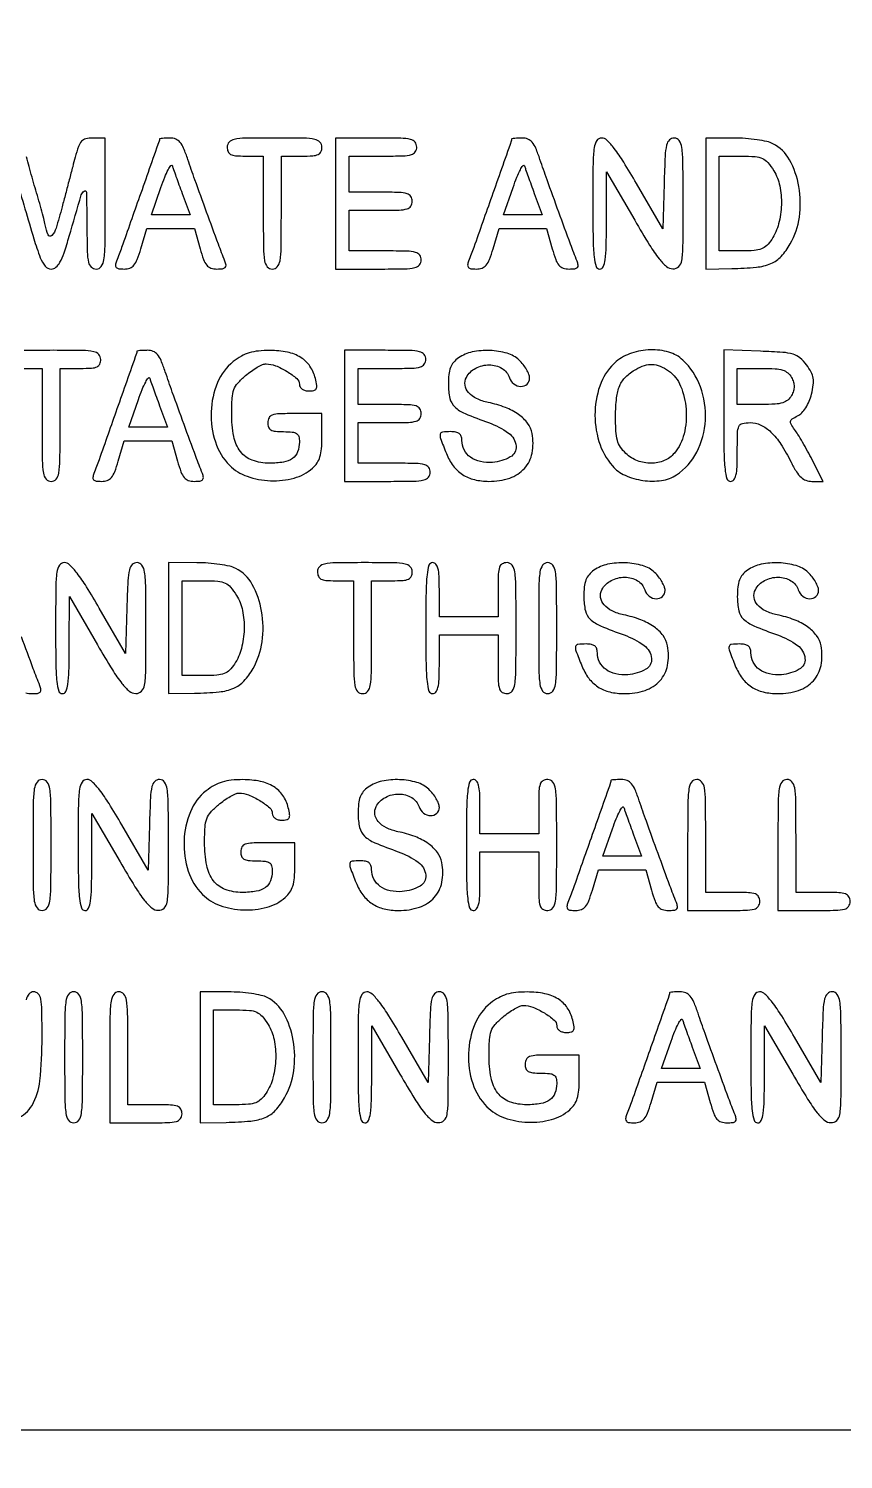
# Model space of a CAD drawing. Extents: x 0 to 1066, y 0 to 761.
# Drawn here: x 841.35 to 856.62, y 228.46 to 255.26 of the extents above; entities that cross this region are included whole.
import ezdxf

# ---------------------------------------------------------------- set-up
doc = ezdxf.new("R2010")
doc.units = 0
doc.header["$MEASUREMENT"] = 0

msp = doc.modelspace()

# ---------------------------------------------------------------- linework, layer by layer
for points in [[(183.390323, 95.266879, 0.000001), (192.989143, 95.254457, 0.000118)], [(479.458836, 95.240684, -0.000004), (502.524384, 95.211821, -0.198594)], [(710.559243, 95.267872, -0.000023), (733.258836, 95.240684, -0.000004), (756.324384, 95.211821, -0.198594)], [(416.092229, 95.24091, -0.000004), (439.072908, 95.212432, -0.198597)], [(542.992229, 95.24091, -0.000004), (565.972908, 95.212432, -0.198597)], [(606.442229, 95.24091, -0.000004), (629.422908, 95.212432, -0.198597)], [(669.892229, 95.24091, -0.000004), (692.872908, 95.212432, -0.198597)], [(841.112891, 252.4464, 0.001112), (841.446407, 251.320784, 0.020238), (841.568004, 250.966651, 0.077221), (841.660219, 250.807577, 0.226588), (841.771537, 250.7544, 0.178321), (841.859745, 250.786892, 0.090477), (841.935567, 250.879802, 0.045479), (842.012222, 251.05468, 0.010027), (842.109809, 251.36775, -0.001209), (842.336105, 252.141515, -0.180504), (842.390926, 252.214517, -0.586533), (842.431968, 252.192553, -0.002598), (842.440121, 251.57925, 0.004063), (842.448282, 251.07621, 0.046466), (842.471447, 250.879491, 0.159576), (842.523738, 250.789536, 0.183972), (842.616, 250.7544, 0.240299), (842.710322, 250.802509, 0.123223), (842.761133, 250.928887, 0.031956), (842.781611, 251.208238, 0.002322), (842.7852, 251.9811), (842.7852, 253.2078), (842.550635, 253.2078, 0.057703), (842.420547, 253.192737, 0.150789), (842.340217, 253.145684, 0.102355), (842.282277, 253.048496, 0.018959), (842.22128, 252.84825, 0.000085), (842.174537, 252.670826, 0.000034), (842.11025, 252.426572, 0.000033), (842.040816, 252.16262, 0.000041), (841.976414, 251.91765, -0.009374), (841.862979, 251.516752, -0.115475), (841.783991, 251.380201, -0.538762), (841.717054, 251.391823, -0.053672), (841.658397, 251.57925, 0.012912), (841.631267, 251.699509, 0.003926), (841.584047, 251.880241, 0.003928), (841.527936, 252.081994, 0.004276), (841.470178, 252.2772, -0.00492), (841.412694, 252.472406, -0.004529), (841.357402, 252.674159, -0.004526), (841.311371, 252.854901, -0.014927)], [(841.2624, 248.8932), (841.6008, 248.8932), (841.6008, 247.8357, 0.002827), (841.604531, 247.175741, 0.036854), (841.625334, 246.931537, 0.138781), (841.676594, 246.821068, 0.218517), (841.77, 246.7782, 0.218517), (841.863406, 246.821068, 0.138781), (841.914666, 246.931537, 0.036854), (841.935469, 247.175741, 0.002827), (841.9392, 247.8357), (841.9392, 248.8932), (842.3199, 248.8932, 0.013964), (842.529658, 248.899059, 0.090841), (842.631863, 248.92375, 0.188085), (842.682434, 248.974795, 0.102588), (842.7006, 249.0624, 0.193568), (842.663402, 249.154885, 0.15568), (842.568413, 249.206421, 0.043488), (842.359405, 249.227667, 0.003595), (841.8123, 249.2316, 0.003595), (841.265195, 249.227667, 0.043488)], [(840.325291, 245.196234, -0.000052), (839.95932, 244.157462, -0.000388)], [(841.296034, 242.819952, 0.078722), (841.409346, 242.802, 0.029308), (841.514492, 242.808168, 0.166988), (841.564222, 242.832076, 0.236769), (841.579064, 242.875866, 0.061225), (841.55929, 242.95005, -0.006965), (841.437001, 243.266406, -0.001209), (841.215745, 243.86784, -0.001323)], [(841.129683, 234.84946, 0.171956), (841.412483, 235.090325, 0.107033), (841.560519, 235.55013, 0.02456), (841.6008, 236.369683, 0.004091), (841.596658, 236.875882, 0.042042), (841.575704, 237.083879, 0.139542), (841.527441, 237.180871, 0.210994), (841.442467, 237.2184, 0.224554), (841.355966, 237.177489, 0.120063), (841.303604, 237.068607, 0.038088)]]:
    msp.add_lwpolyline(points, format="xyb")
for points in [[(409.06215, 749.15415), (40.8618, 749.132981), (40.8618, 380.65769), (40.8618, 12.1824), (501.2973, 12.1824), (961.7328, 12.1824), (961.7328, 380.646631), (961.7328, 749.110861), (961.41555, 749.1633, 0.040886), (961.153339, 749.184871, 0.000002), (934.190609, 749.194398, 0.000089), (904.448031, 749.199508, 0.000054), (869.1804, 749.195529, -0.000029), (813.61687, 749.186499, -0.000004), (696.10453, 749.175037, -0.000004), (556.774728, 749.163736, -0.000004)], [(843.800395, 253.18665, -0.084799), (843.793891, 253.148634, -0.000052), (843.42792, 252.109862, -0.000388), (843.092376, 251.160128, -0.009822), (842.995375, 250.90245, 0.060048), (842.975783, 250.828719, 0.230938), (842.990032, 250.784862, 0.170663), (843.038125, 250.760754, 0.031659), (843.138379, 250.7544, 0.086283), (843.246494, 250.773197, 0.134827), (843.323323, 250.827159, 0.082591), (843.385396, 250.93417, 0.018432), (843.452868, 251.1351), (843.565276, 251.5158), (844.010243, 251.5158), (844.455211, 251.5158), (844.5618, 251.1351, 0.017944), (844.627185, 250.93019, 0.087286), (844.687412, 250.824731, 0.141822), (844.764634, 250.772352, 0.078722), (844.877946, 250.7544, 0.029308), (844.983092, 250.760568, 0.166988), (845.032822, 250.784476, 0.236769), (845.047664, 250.828266, 0.061225), (845.02789, 250.90245, -0.006965), (844.905601, 251.218806, -0.001209), (844.684345, 251.82024, -0.001323), (844.464617, 252.426987, -0.005089), (844.332852, 252.80595, 0.017403), (844.254081, 253.0157, 0.074917), (844.185322, 253.129475, 0.125362), (844.105616, 253.187372, 0.094981), (843.999049, 253.2078, 0.00999), (843.922884, 253.206278, 0.016528), (843.858752, 253.201587, 0.010464), (843.807648, 253.195062, 0.371455)], [(845.0694, 253.0386, 0.094959), (845.085963, 252.952174, 0.184152), (845.13285, 252.901125, 0.098846), (845.225839, 252.87573, 0.017388), (845.4078, 252.8694), (845.7462, 252.8694), (845.7462, 251.8119, 0.002827), (845.749931, 251.151941, 0.036854), (845.770734, 250.907737, 0.138781), (845.821994, 250.797268, 0.218517), (845.9154, 250.7544, 0.218517), (846.008806, 250.797268, 0.138781), (846.060066, 250.907737, 0.036854), (846.080869, 251.151941, 0.002827), (846.0846, 251.8119), (846.0846, 252.8694), (846.4653, 252.8694, 0.013964), (846.675058, 252.875259, 0.090841), (846.777263, 252.89995, 0.188085), (846.827834, 252.950995, 0.102588), (846.846, 253.0386, 0.193568), (846.808802, 253.131085, 0.15568), (846.713813, 253.182621, 0.043488), (846.504805, 253.203867, 0.003595), (845.9577, 253.2078, 0.003595), (845.410595, 253.203867, 0.043488), (845.201588, 253.182621, 0.15568), (845.106598, 253.131085, 0.193568)], [(847.0998, 251.9811), (847.0998, 250.7544), (847.9035, 250.7544, 0.004147), (848.394209, 250.75847, 0.047763), (848.585588, 250.780003, 0.16431), (848.672994, 250.831593, 0.179874), (848.7072, 250.9236, 0.157888), (848.67766, 251.014816, 0.176663), (848.60145, 251.066362, 0.055952), (848.436578, 251.088453, 0.005351), (848.0304, 251.0928), (847.3536, 251.0928), (847.3536, 251.4735), (847.3536, 251.8542), (847.9458, 251.8542, 0.006583), (848.295692, 251.858807, 0.063075), (848.442825, 251.881393, 0.183695), (848.51167, 251.932826, 0.142406), (848.538, 252.0234, 0.142406), (848.51167, 252.113974, 0.183695), (848.442825, 252.165407, 0.063075), (848.295692, 252.187993, 0.006583), (847.9458, 252.1926), (847.3536, 252.1926), (847.3536, 252.531), (847.3536, 252.8694), (847.9881, 252.8694, 0.005909), (848.366126, 252.873867, 0.059311), (848.522138, 252.89619, 0.180365), (848.594656, 252.947688, 0.150217), (848.6226, 253.0386, 0.17273), (848.589927, 253.130357, 0.168559), (848.506275, 253.18195, 0.050222), (848.323722, 253.203649, 0.004487), (847.8612, 253.2078), (847.0998, 253.2078)], [(850.399195, 253.18665, -0.084799), (850.392691, 253.148634, -0.000052), (850.02672, 252.109862, -0.000388), (849.691176, 251.160128, -0.009822), (849.594175, 250.90245, 0.060048), (849.574583, 250.828719, 0.230938), (849.588832, 250.784862, 0.170663), (849.636925, 250.760754, 0.031659), (849.737179, 250.7544, 0.086283), (849.845294, 250.773197, 0.134827), (849.922123, 250.827159, 0.082591), (849.984196, 250.93417, 0.018432), (850.051668, 251.1351), (850.164076, 251.5158), (850.609043, 251.5158), (851.054011, 251.5158), (851.1606, 251.1351, 0.017944), (851.225985, 250.93019, 0.087286), (851.286212, 250.824731, 0.141822), (851.363434, 250.772352, 0.078722), (851.476746, 250.7544, 0.029308), (851.581892, 250.760568, 0.166988), (851.631622, 250.784476, 0.236769), (851.646464, 250.828266, 0.061225), (851.62669, 250.90245, -0.006965), (851.504401, 251.218806, -0.001209), (851.283145, 251.82024, -0.001323), (851.063417, 252.426987, -0.005089), (850.931652, 252.80595, 0.017403), (850.852881, 253.0157, 0.074917), (850.784122, 253.129475, 0.125362), (850.704416, 253.187372, 0.094981), (850.597849, 253.2078, 0.00999), (850.521684, 253.206278, 0.016528), (850.457552, 253.201587, 0.010464), (850.406448, 253.195062, 0.371455)], [(851.922, 251.9811, 0.003213), (851.926328, 251.307579, 0.022561), (851.945338, 250.98, 0.049302), (851.981253, 250.804277, 0.328801), (852.0489, 250.7544, 0.295501), (852.114272, 250.796731, 0.070336), (852.152006, 250.927431, 0.029944), (852.17204, 251.174994, 0.004715), (852.177637, 251.66385), (852.179474, 252.5733), (852.706387, 251.667157, 0.006242), (852.985761, 251.200224, 0.029041), (853.165482, 250.942937, 0.052989), (853.302726, 250.802438, 0.170079), (853.42365, 250.757707, 0.199339), (853.531931, 250.800473, 0.163117), (853.589625, 250.911906, 0.036571), (853.610704, 251.170781, 0.002034), (853.614, 251.9811, 0.002367), (853.610369, 252.748272, 0.031318), (853.589984, 253.030583, 0.117824), (853.540177, 253.159277, 0.246563), (853.44776, 253.2078, 0.195513), (853.356955, 253.170882, 0.145553), (853.303652, 253.075456, 0.043894), (853.276139, 252.869193, 0.004128), (853.25741, 252.357918), (853.2333, 251.508036), (852.740117, 252.357918, 0.007787), (852.500038, 252.757183, 0.025041), (852.323201, 253.01181, 0.035073), (852.185347, 253.166718, 0.195814), (852.084467, 253.2078, 0.254619), (851.994461, 253.158788, 0.110911), (851.945951, 253.026958, 0.030502), (851.925687, 252.740786, 0.002427)], [(854.037, 251.9811), (854.037, 250.7544), (854.52345, 250.762833, 0.018847), (854.98642, 250.788333, 0.076273), (855.259829, 250.856681, 0.107083), (855.451018, 250.990469, 0.057946), (855.621222, 251.223364, 0.09461), (855.792213, 251.728018, 0.077415), (855.782801, 252.298631, 0.083451), (855.607167, 252.799065, 0.148656), (855.296984, 253.100803, 0.065462), (855.18464, 253.141266, 0.01784), (854.998659, 253.174974, 0.017725), (854.783031, 253.198391, 0.017594), (854.56575, 253.206553), (854.037, 253.2078)], [(844.226555, 252.17145), (844.376344, 251.7696), (844.014038, 251.7696), (843.651732, 251.7696), (843.829543, 252.284018, -0.011999), (843.900293, 252.473824, -0.026422), (843.965317, 252.614259, -0.047278), (844.015634, 252.690901, -0.601846), (844.04206, 252.685868, 0.009837), (844.063896, 252.619695, 0.001488), (844.110571, 252.488323, 0.001668), (844.166662, 252.333556, 0.001442)], [(850.825355, 252.17145), (850.975144, 251.7696), (850.612838, 251.7696), (850.250532, 251.7696), (850.428343, 252.284018, -0.011999), (850.499093, 252.473824, -0.026422), (850.564117, 252.614259, -0.047278), (850.614434, 252.690901, -0.601846), (850.64086, 252.685868, 0.009837), (850.662696, 252.619695, 0.001488), (850.709371, 252.488323, 0.001668), (850.765462, 252.333556, 0.001442)], [(855.311953, 252.59445, -0.090931), (855.424274, 252.312731, -0.056823), (855.454335, 251.957809, -0.056208), (855.403425, 251.599988, -0.081785), (855.27463, 251.309109, -0.053857), (855.181367, 251.195566, -0.102503), (855.082365, 251.131935, -0.073821), (854.944688, 251.101209, -0.018052), (854.71185, 251.0928), (854.2908, 251.0928), (854.2908, 251.9811), (854.2908, 252.8694), (854.715043, 252.8694, -0.017821), (854.965018, 252.860488, -0.090339), (855.099517, 252.825935, -0.111314), (855.199276, 252.749566, -0.033754)], [(843.377395, 249.21045, -0.084799), (843.370891, 249.172434, -0.000052), (843.00492, 248.133662, -0.000388), (842.669376, 247.183928, -0.009822), (842.572375, 246.92625, 0.060048), (842.552783, 246.852519, 0.230938), (842.567032, 246.808662, 0.170663), (842.615125, 246.784554, 0.031659), (842.715379, 246.7782, 0.086283), (842.823494, 246.796997, 0.134827), (842.900323, 246.850959, 0.082591), (842.962396, 246.95797, 0.018432), (843.029868, 247.1589), (843.142276, 247.5396), (843.587243, 247.5396), (844.032211, 247.5396), (844.1388, 247.1589, 0.017944), (844.204185, 246.95399, 0.087286), (844.264412, 246.848531, 0.141822), (844.341634, 246.796152, 0.078722), (844.454946, 246.7782, 0.029308), (844.560092, 246.784368, 0.166988), (844.609822, 246.808276, 0.236769), (844.624664, 246.852066, 0.061225), (844.60489, 246.92625, -0.006965), (844.482601, 247.242606, -0.001209), (844.261345, 247.84404, -0.001323), (844.041617, 248.450787, -0.005089), (843.909852, 248.82975, 0.017403), (843.831081, 249.0395, 0.074917), (843.762322, 249.153275, 0.125362), (843.682616, 249.211172, 0.094981), (843.576049, 249.2316, 0.00999), (843.499884, 249.230078, 0.016528), (843.435752, 249.225387, 0.010464), (843.384648, 249.218862, 0.371455)], [(845.183728, 249.019743, 0.129246), (844.887605, 248.627097, 0.088626), (844.769413, 248.078792, 0.087215), (844.847965, 247.515133, 0.118789), (845.11476, 247.078931, 0.112618), (845.443224, 246.872494, 0.075265), (845.881335, 246.789795, 0.075304), (846.324052, 246.840485, 0.113008), (846.665923, 247.022566, 0.065979), (846.753755, 247.121789, 0.074329), (846.808472, 247.236691, 0.054743), (846.837367, 247.389684, 0.019325), (846.846, 247.612973), (846.846, 248.0472), (846.3384, 248.0472, 0.008455), (846.044702, 248.042233, 0.072107), (845.9154, 248.019, 0.188641), (845.853868, 247.967732, 0.12648), (845.8308, 247.878, 0.087745), (845.845799, 247.793192, 0.177212), (845.888963, 247.742036, 0.10769), (845.972566, 247.715753, 0.022514), (846.1269, 247.7088, -0.021714), (846.288985, 247.701758, -0.124268), (846.369665, 247.673751, -0.187079), (846.410095, 247.617064, -0.062494), (846.423, 247.51422, -0.091498), (846.389363, 247.331947, -0.148314), (846.293574, 247.208386, -0.113347), (846.123488, 247.138247, -0.041372), (845.86232, 247.1166, -0.086758), (845.539734, 247.172999, -0.145015), (845.319523, 247.334975, -0.116882), (845.193579, 247.620149, -0.045825), (845.154, 248.051089, -0.015089), (845.162647, 248.337568, -0.073154), (845.195895, 248.496358, -0.095003), (845.269351, 248.618379, -0.035007), (845.414291, 248.75878, -0.021479), (845.523086, 248.842617, -0.024071), (845.634726, 248.913463, -0.024321), (845.734591, 248.964028, -0.105406), (845.799192, 248.9778, -0.095864), (845.976527, 248.943484, -0.042073), (846.191096, 248.835465, -0.039621), (846.373519, 248.702547, -0.218876), (846.423, 248.594927, 0.137225), (846.436537, 248.546532, 0.104143), (846.474396, 248.506139, 0.087371), (846.531939, 248.479335, 0.065501), (846.601371, 248.4702, 0.051376), (846.694348, 248.479779, 0.224479), (846.737299, 248.512225, 0.158116), (846.74798, 248.574988, 0.023398), (846.723142, 248.70285, 0.090086), (846.620894, 248.93284, 0.105062), (846.448433, 249.097882, 0.089301), (846.19988, 249.195988, 0.048933), (845.8731, 249.228781, 0.02471), (845.653634, 249.218418, 0.049497), (845.483512, 249.184729, 0.05494), (845.335039, 249.121221, 0.038421)], [(847.269, 248.0049), (847.269, 246.7782), (848.0727, 246.7782, 0.004147), (848.563409, 246.78227, 0.047763), (848.754788, 246.803803, 0.16431), (848.842194, 246.855393, 0.179874), (848.8764, 246.9474, 0.157888), (848.84686, 247.038616, 0.176663), (848.77065, 247.090162, 0.055952), (848.605778, 247.112253, 0.005351), (848.1996, 247.1166), (847.5228, 247.1166), (847.5228, 247.4973), (847.5228, 247.878), (848.115, 247.878, 0.006583), (848.464892, 247.882607, 0.063075), (848.612025, 247.905193, 0.183695), (848.68087, 247.956626, 0.142406), (848.7072, 248.0472, 0.142406), (848.68087, 248.137774, 0.183695), (848.612025, 248.189207, 0.063075), (848.464892, 248.211793, 0.006583), (848.115, 248.2164), (847.5228, 248.2164), (847.5228, 248.5548), (847.5228, 248.8932), (848.1573, 248.8932, 0.005909), (848.535326, 248.897667, 0.059311), (848.691338, 248.91999, 0.180365), (848.763856, 248.971488, 0.150217), (848.7918, 249.0624, 0.17273), (848.759127, 249.154157, 0.168559), (848.675475, 249.20575, 0.050222), (848.492922, 249.227449, 0.004487), (848.0304, 249.2316), (847.269, 249.2316)], [(849.40515, 249.089944, 0.064007), (849.312352, 249.005732, 0.085808), (849.254551, 248.908165, 0.066535), (849.224034, 248.778274, 0.024477), (849.2148, 248.589758, 0.055339), (849.243437, 248.331812, 0.149321), (849.333673, 248.173324, 0.090969), (849.527444, 248.047662, 0.013145), (849.968897, 247.877657, -0.070637), (850.343395, 247.681569, -0.215768), (850.483151, 247.438824, -0.299828), (850.375396, 247.234464, -0.104684), (850.041604, 247.13327, -0.073735), (849.815138, 247.147205, -0.104161), (849.630847, 247.228673, -0.119079), (849.511523, 247.367512, -0.118782), (849.4686, 247.545643, 0.082235), (849.456146, 247.620852, 0.147435), (849.420033, 247.671334, 0.119852), (849.355824, 247.699894, 0.045016), (849.2571, 247.7088, 0.028442), (849.102693, 247.70001, 0.327023), (849.060592, 247.661113, 0.139119), (849.067229, 247.581942, 0.005125), (849.177089, 247.299001, 0.065244), (849.305877, 247.069252, 0.088006), (849.479242, 246.906438, 0.085852), (849.70154, 246.810565, 0.059042), (849.974673, 246.7782, 0.079385), (850.363877, 246.840386, 0.130563), (850.641688, 247.021024, 0.137881), (850.783828, 247.307502, 0.093265), (850.784028, 247.674247, 0.114024), (850.700495, 247.865128, 0.079467), (850.53147, 248.029886, 0.063948), (850.282122, 248.1617, 0.038754), (849.960966, 248.254434, -0.060203), (849.744287, 248.327177, -0.103319), (849.593206, 248.442045, -0.141227), (849.528842, 248.580835, -0.162669), (849.553278, 248.724146, -0.149104), (849.727037, 248.897203, -0.123853), (849.981431, 248.959698, -0.133716), (850.220753, 248.8931, -0.183571), (850.358273, 248.719672, 0.153609), (850.440187, 248.603012, 0.157876), (850.573216, 248.555861, 0.194842), (850.689196, 248.599172, 0.210147), (850.7376, 248.709253, 0.093821), (850.723933, 248.781446, 0.037607), (850.680083, 248.87237, 0.035541), (850.616723, 248.965863, 0.037508), (850.541797, 249.047653, 0.118482), (850.31607, 249.176394, 0.061394), (849.993723, 249.228356, 0.060569), (849.661556, 249.200454, 0.10142)], [(852.359803, 249.019573, 0.123885), (852.076612, 248.626877, 0.085485), (851.963037, 248.087957, 0.082885), (852.035508, 247.525936, 0.104562), (852.287239, 247.067326, 0.111799), (852.525209, 246.890975, 0.06908), (852.861608, 246.795281, 0.069045), (853.211565, 246.794815, 0.111332), (853.489482, 246.898881, 0.131426), (853.870239, 247.32486, 0.103697), (854.030654, 247.924511, 0.101152), (853.93799, 248.550853, 0.118621), (853.607371, 249.050419, 0.118666), (853.347635, 249.197001, 0.075716), (853.001956, 249.240938, 0.073305), (852.646941, 249.179607, 0.095814)], [(854.3754, 248.008321, 0.003202), (854.379726, 247.332813, 0.022501), (854.398732, 247.00437, 0.049121), (854.43463, 246.828147, 0.329081), (854.5023, 246.7782, 0.232029), (854.564037, 246.80848, 0.108427), (854.603169, 246.891, 0.047315), (854.623901, 247.046857, 0.00942), (854.6292, 247.3281, -0.00595), (854.633507, 247.690065, -0.096871), (854.659544, 247.808198, -0.238613), (854.72421, 247.861815, -0.056005), (854.868253, 247.878, -0.111153), (855.069705, 247.832656, -0.081177), (855.25902, 247.701801, -0.058854), (855.44471, 247.475171, -0.025924), (855.636572, 247.13775, 0.021841), (855.736316, 246.958953, 0.069009), (855.82347, 246.853427, 0.100305), (855.915978, 246.797632, 0.085906), (856.028245, 246.7782), (856.23945, 246.7782), (856.033273, 247.18005, 0.006834), (855.945206, 247.346072, 0.006481), (855.851098, 247.512612, 0.006451), (855.764051, 247.65776, 0.022591), (855.702627, 247.747875, -0.02569), (855.636048, 247.846864, -0.192002), (855.627129, 247.901664, -0.198014), (855.658463, 247.94659, -0.027525), (855.759328, 248.003775, 0.089041), (855.837281, 248.061614, 0.046566), (855.911798, 248.157276, 0.042448), (855.975034, 248.277602, 0.038847), (856.019264, 248.410463, 0.026721), (856.053234, 248.586822, 0.076578), (856.051242, 248.711241, 0.082928), (856.012216, 248.823584, 0.035157), (855.925872, 248.958262, 0.057331), (855.803302, 249.08854, 0.10358), (855.674917, 249.157832, 0.055706), (855.479785, 249.192774, 0.007564), (855.064558, 249.213871), (854.3754, 249.238443)], [(853.338897, 248.847839, -0.143223), (853.566598, 248.563523, -0.079931), (853.66906, 248.128353, -0.077332), (853.630865, 247.667218, -0.11509), (853.449596, 247.30695, -0.119537), (853.261184, 247.167395, -0.098447), (853.015527, 247.116752, -0.09388), (852.759077, 247.163462, -0.097006), (852.540803, 247.300547, -0.056872), (852.439883, 247.41964, -0.080028), (852.381987, 247.545996, -0.054705), (852.354163, 247.717724, -0.014142), (852.347691, 247.998497, -0.025001), (852.366755, 248.343355, -0.075567), (852.426182, 248.570338, -0.098225), (852.539637, 248.735205, -0.062967), (852.7257, 248.875619, -0.051006), (852.890466, 248.948958, -0.090781), (853.037114, 248.968995, -0.090761), (853.181371, 248.935781, -0.050966)], [(843.803555, 248.19525), (843.953344, 247.7934), (843.591038, 247.7934), (843.228732, 247.7934), (843.406543, 248.307818, -0.011999), (843.477293, 248.497624, -0.026422), (843.542317, 248.638059, -0.047278), (843.592634, 248.714701, -0.601846), (843.61906, 248.709668, 0.009837), (843.640896, 248.643495, 0.001488), (843.687571, 248.512123, 0.001668), (843.743662, 248.357356, 0.001442)], [(855.6444, 248.724, -0.049536), (855.680562, 248.636626, -0.073486), (855.692653, 248.5548, -0.073486), (855.680562, 248.472974, -0.049536), (855.6444, 248.3856, -0.09537), (855.575505, 248.300675, -0.100861), (855.481266, 248.249433, -0.059921), (855.336232, 248.223448, -0.014397), (855.091523, 248.2164), (854.6292, 248.2164), (854.6292, 248.5548), (854.6292, 248.8932), (855.091523, 248.8932, -0.014397), (855.336232, 248.886152, -0.059921), (855.481266, 248.860167, -0.100861), (855.575505, 248.808925, -0.09537)], [(841.8546, 244.0287, 0.003213), (841.858928, 243.355179, 0.022561), (841.877938, 243.0276, 0.049302), (841.913853, 242.851877, 0.328801), (841.9815, 242.802, 0.295501), (842.046872, 242.844331, 0.070336), (842.084606, 242.975031, 0.029944), (842.10464, 243.222594, 0.004715), (842.110237, 243.71145), (842.112074, 244.6209), (842.638987, 243.714757, 0.006242), (842.918361, 243.247824, 0.029041), (843.098082, 242.990537, 0.052989), (843.235326, 242.850038, 0.170079), (843.35625, 242.805307, 0.199339), (843.464531, 242.848073, 0.163117), (843.522225, 242.959506, 0.036571), (843.543304, 243.218381, 0.002034), (843.5466, 244.0287, 0.002367), (843.542969, 244.795872, 0.031318), (843.522584, 245.078183, 0.117824), (843.472777, 245.206877, 0.246563), (843.38036, 245.2554, 0.195513), (843.289555, 245.218482, 0.145553), (843.236252, 245.123056, 0.043894), (843.208739, 244.916793, 0.004128), (843.19001, 244.405518), (843.1659, 243.555636), (842.672717, 244.405518, 0.007787), (842.432638, 244.804783, 0.025041), (842.255801, 245.05941, 0.035073), (842.117947, 245.214318, 0.195814), (842.017067, 245.2554, 0.254619), (841.927061, 245.206388, 0.110911), (841.878551, 245.074558, 0.030502), (841.858287, 244.788386, 0.002427)], [(843.9696, 244.0287), (843.9696, 242.802), (844.45605, 242.810433, 0.018847), (844.91902, 242.835933, 0.076273), (845.192429, 242.904281, 0.107083), (845.383618, 243.038069, 0.057946), (845.553822, 243.270964, 0.09461), (845.724813, 243.775618, 0.077415), (845.715401, 244.346231, 0.083451), (845.539767, 244.846665, 0.148656), (845.229584, 245.148403, 0.065462), (845.11724, 245.188866, 0.01784), (844.931259, 245.222574, 0.017725), (844.715631, 245.245991, 0.017594), (844.49835, 245.254153), (843.9696, 245.2554)], [(846.7614, 245.0862, 0.094959), (846.777963, 244.999774, 0.184152), (846.82485, 244.948725, 0.098846), (846.917839, 244.92333, 0.017388), (847.0998, 244.917), (847.4382, 244.917), (847.4382, 243.8595, 0.002827), (847.441931, 243.199541, 0.036854), (847.462734, 242.955337, 0.138781), (847.513994, 242.844868, 0.218517), (847.6074, 242.802, 0.218517), (847.700806, 242.844868, 0.138781), (847.752066, 242.955337, 0.036854), (847.772869, 243.199541, 0.002827), (847.7766, 243.8595), (847.7766, 244.917), (848.1573, 244.917, 0.013964), (848.367058, 244.922859, 0.090841), (848.469263, 244.94755, 0.188085), (848.519834, 244.998595, 0.102588), (848.538, 245.0862, 0.193568), (848.500802, 245.178685, 0.15568), (848.405813, 245.230221, 0.043488), (848.196805, 245.251467, 0.003595), (847.6497, 245.2554, 0.003595), (847.102595, 245.251467, 0.043488), (846.893588, 245.230221, 0.15568), (846.798598, 245.178685, 0.193568)], [(848.7918, 244.0287, 0.003213), (848.796128, 243.355179, 0.022561), (848.815138, 243.0276, 0.049302), (848.851053, 242.851877, 0.328801), (848.9187, 242.802, 0.232029), (848.980437, 242.83228, 0.108427), (849.019569, 242.9148, 0.047315), (849.040301, 243.070657, 0.00942), (849.0456, 243.3519), (849.0456, 243.9018), (849.5955, 243.9018), (850.1454, 243.9018), (850.1454, 243.3519, 0.007414), (850.150171, 243.03012, 0.067313), (850.173058, 242.891888, 0.186514), (850.224413, 242.826704, 0.134481), (850.3146, 242.802, 0.240299), (850.408922, 242.850109, 0.123223), (850.459733, 242.976487, 0.031956), (850.480211, 243.255838, 0.002322), (850.4838, 244.0287, 0.002322), (850.480211, 244.801562, 0.031956), (850.459733, 245.080912, 0.123223), (850.408922, 245.207291, 0.240299), (850.3146, 245.2554, 0.12648), (850.224868, 245.232332, 0.188641), (850.1736, 245.1708, 0.072107), (850.150367, 245.041498, 0.008455), (850.1454, 244.7478), (850.1454, 244.2402), (849.5955, 244.2402), (849.0456, 244.2402), (849.0456, 244.7478, 0.010614), (849.040147, 245.004641, 0.050675), (849.019162, 245.14965, 0.113455), (848.979868, 245.22683, 0.222027), (848.9187, 245.2554, 0.328801), (848.851053, 245.205523, 0.049302), (848.815138, 245.0298, 0.022561), (848.796128, 244.702221, 0.003213)], [(850.9068, 244.0287, 0.002322), (850.910389, 243.255838, 0.031956), (850.930867, 242.976487, 0.123223), (850.981678, 242.850109, 0.240299), (851.076, 242.802, 0.240299), (851.170322, 242.850109, 0.123223), (851.221133, 242.976487, 0.031956), (851.241611, 243.255838, 0.002322), (851.2452, 244.0287, 0.002322), (851.241611, 244.801562, 0.031956), (851.221133, 245.080912, 0.123223), (851.170322, 245.207291, 0.240299), (851.076, 245.2554, 0.240299), (850.981678, 245.207291, 0.123223), (850.930867, 245.080912, 0.031956), (850.910389, 244.801562, 0.002322)], [(851.94315, 245.113744, 0.064007), (851.850352, 245.029532, 0.085808), (851.792551, 244.931965, 0.066535), (851.762034, 244.802074, 0.024477), (851.7528, 244.613558, 0.055339), (851.781437, 244.355612, 0.149321), (851.871673, 244.197124, 0.090969), (852.065444, 244.071462, 0.013145), (852.506897, 243.901457, -0.070637), (852.881395, 243.705369, -0.215768), (853.021151, 243.462624, -0.299828), (852.913396, 243.258264, -0.104684), (852.579604, 243.15707, -0.073735), (852.353138, 243.171005, -0.104161), (852.168847, 243.252473, -0.119079), (852.049523, 243.391312, -0.118782), (852.0066, 243.569443, 0.082235), (851.994146, 243.644652, 0.147435), (851.958033, 243.695134, 0.119852), (851.893824, 243.723694, 0.045016), (851.7951, 243.7326, 0.028442), (851.640693, 243.72381, 0.327023), (851.598592, 243.684913, 0.139119), (851.605229, 243.605742, 0.005125), (851.715089, 243.322801, 0.065244), (851.843877, 243.093052, 0.088006), (852.017242, 242.930238, 0.085852), (852.23954, 242.834365, 0.059042), (852.512673, 242.802, 0.079385), (852.901877, 242.864186, 0.130563), (853.179688, 243.044824, 0.137881), (853.321828, 243.331302, 0.093265), (853.322028, 243.698047, 0.114024), (853.238495, 243.888928, 0.079467), (853.06947, 244.053686, 0.063948), (852.820122, 244.1855, 0.038754), (852.498966, 244.278234, -0.060203), (852.282287, 244.350977, -0.103319), (852.131206, 244.465845, -0.141227), (852.066842, 244.604635, -0.162669), (852.091278, 244.747946, -0.149104), (852.265037, 244.921003, -0.123853), (852.519431, 244.983498, -0.133716), (852.758753, 244.9169, -0.183571), (852.896273, 244.743472, 0.153609), (852.978187, 244.626812, 0.157876), (853.111216, 244.579661, 0.194842), (853.227196, 244.622972, 0.210147), (853.2756, 244.733053, 0.093821), (853.261933, 244.805246, 0.037607), (853.218083, 244.89617, 0.035541), (853.154723, 244.989663, 0.037508), (853.079797, 245.071453, 0.118482), (852.85407, 245.200194, 0.061394), (852.531723, 245.252156, 0.060569), (852.199556, 245.224254, 0.10142)], [(854.81955, 245.113744, 0.064007), (854.726752, 245.029532, 0.085808), (854.668951, 244.931965, 0.066535), (854.638434, 244.802074, 0.024477), (854.6292, 244.613558, 0.055339), (854.657837, 244.355612, 0.149321), (854.748073, 244.197124, 0.090969), (854.941844, 244.071462, 0.013145), (855.383297, 243.901457, -0.070637), (855.757795, 243.705369, -0.215768), (855.897551, 243.462624, -0.299828), (855.789796, 243.258264, -0.104684), (855.456004, 243.15707, -0.073735), (855.229538, 243.171005, -0.104161), (855.045247, 243.252473, -0.119079), (854.925923, 243.391312, -0.118782), (854.883, 243.569443, 0.082235), (854.870546, 243.644652, 0.147435), (854.834433, 243.695134, 0.119852), (854.770224, 243.723694, 0.045016), (854.6715, 243.7326, 0.028442), (854.517093, 243.72381, 0.327023), (854.474992, 243.684913, 0.139119), (854.481629, 243.605742, 0.005125), (854.591489, 243.322801, 0.065244), (854.720277, 243.093052, 0.088006), (854.893642, 242.930238, 0.085852), (855.11594, 242.834365, 0.059042), (855.389073, 242.802, 0.079385), (855.778277, 242.864186, 0.130563), (856.056088, 243.044824, 0.137881), (856.198228, 243.331302, 0.093265), (856.198428, 243.698047, 0.114024), (856.114895, 243.888928, 0.079467), (855.94587, 244.053686, 0.063948), (855.696522, 244.1855, 0.038754), (855.375366, 244.278234, -0.060203), (855.158687, 244.350977, -0.103319), (855.007606, 244.465845, -0.141227), (854.943242, 244.604635, -0.162669), (854.967678, 244.747946, -0.149104), (855.141437, 244.921003, -0.123853), (855.395831, 244.983498, -0.133716), (855.635153, 244.9169, -0.183571), (855.772673, 244.743472, 0.153609), (855.854587, 244.626812, 0.157876), (855.987616, 244.579661, 0.194842), (856.103596, 244.622972, 0.210147), (856.152, 244.733053, 0.093821), (856.138333, 244.805246, 0.037607), (856.094483, 244.89617, 0.035541), (856.031123, 244.989663, 0.037508), (855.956197, 245.071453, 0.118482), (855.73047, 245.200194, 0.061394), (855.408123, 245.252156, 0.060569), (855.075956, 245.224254, 0.10142)], [(845.244553, 244.64205, -0.090931), (845.356874, 244.360331, -0.056823), (845.386935, 244.005409, -0.056208), (845.336025, 243.647588, -0.081785), (845.20723, 243.356709, -0.053857), (845.113967, 243.243166, -0.102503), (845.014965, 243.179535, -0.073821), (844.877288, 243.148809, -0.018052), (844.64445, 243.1404), (844.2234, 243.1404), (844.2234, 244.0287), (844.2234, 244.917), (844.647643, 244.917, -0.017821), (844.897618, 244.908088, -0.090339), (845.032117, 244.873535, -0.111314), (845.131876, 244.797166, -0.033754)], [(841.4316, 239.9679, 0.002322), (841.435189, 239.195038, 0.031956), (841.455667, 238.915687, 0.123223), (841.506478, 238.789309, 0.240299), (841.6008, 238.7412, 0.240299), (841.695122, 238.789309, 0.123223), (841.745933, 238.915687, 0.031956), (841.766411, 239.195038, 0.002322), (841.77, 239.9679, 0.002322), (841.766411, 240.740762, 0.031956), (841.745933, 241.020112, 0.123223), (841.695122, 241.146491, 0.240299), (841.6008, 241.1946, 0.240299), (841.506478, 241.146491, 0.123223), (841.455667, 241.020112, 0.031956), (841.435189, 240.740762, 0.002322)], [(842.2776, 239.9679, 0.003213), (842.281928, 239.294379, 0.022561), (842.300938, 238.9668, 0.049302), (842.336853, 238.791077, 0.328801), (842.4045, 238.7412, 0.295501), (842.469872, 238.783531, 0.070336), (842.507606, 238.914231, 0.029944), (842.52764, 239.161794, 0.004715), (842.533237, 239.65065), (842.535074, 240.5601), (843.061987, 239.653957, 0.006242), (843.341361, 239.187024, 0.029041), (843.521082, 238.929737, 0.052989), (843.658326, 238.789238, 0.170079), (843.77925, 238.744507, 0.199339), (843.887531, 238.787273, 0.163117), (843.945225, 238.898706, 0.036571), (843.966304, 239.157581, 0.002034), (843.9696, 239.9679, 0.002367), (843.965969, 240.735072, 0.031318), (843.945584, 241.017383, 0.117824), (843.895777, 241.146077, 0.246563), (843.80336, 241.1946, 0.195513), (843.712555, 241.157682, 0.145553), (843.659252, 241.062256, 0.043894), (843.631739, 240.855993, 0.004128), (843.61301, 240.344718), (843.5889, 239.494836), (843.095717, 240.344718, 0.007787), (842.855638, 240.743983, 0.025041), (842.678801, 240.99861, 0.035073), (842.540947, 241.153518, 0.195814), (842.440067, 241.1946, 0.254619), (842.350061, 241.145588, 0.110911), (842.301551, 241.013758, 0.030502), (842.281287, 240.727586, 0.002427)], [(844.676128, 240.982743, 0.129246), (844.380005, 240.590097, 0.088626), (844.261813, 240.041792, 0.087215), (844.340365, 239.478133, 0.118789), (844.60716, 239.041931, 0.112618), (844.935624, 238.835494, 0.075265), (845.373735, 238.752795, 0.075304), (845.816452, 238.803485, 0.113008), (846.158323, 238.985566, 0.065979), (846.246155, 239.084789, 0.074329), (846.300872, 239.199691, 0.054743), (846.329767, 239.352684, 0.019325), (846.3384, 239.575973), (846.3384, 240.0102), (845.8308, 240.0102, 0.008455), (845.537102, 240.005233, 0.072107), (845.4078, 239.982, 0.188641), (845.346268, 239.930732, 0.12648), (845.3232, 239.841, 0.087745), (845.338199, 239.756192, 0.177212), (845.381363, 239.705036, 0.10769), (845.464966, 239.678753, 0.022514), (845.6193, 239.6718, -0.021714), (845.781385, 239.664758, -0.124268), (845.862065, 239.636751, -0.187079), (845.902495, 239.580064, -0.062494), (845.9154, 239.47722, -0.091498), (845.881763, 239.294947, -0.148314), (845.785974, 239.171386, -0.113347), (845.615888, 239.101247, -0.041372), (845.35472, 239.0796, -0.086758), (845.032134, 239.135999, -0.145015), (844.811923, 239.297975, -0.116882), (844.685979, 239.583149, -0.045825), (844.6464, 240.014089, -0.015089), (844.655047, 240.300568, -0.073154), (844.688295, 240.459358, -0.095003), (844.761751, 240.581379, -0.035007), (844.906691, 240.72178, -0.021479), (845.015486, 240.805617, -0.024071), (845.127126, 240.876463, -0.024321), (845.226991, 240.927028, -0.105406), (845.291592, 240.9408, -0.095864), (845.468927, 240.906484, -0.042073), (845.683496, 240.798465, -0.039621), (845.865919, 240.665547, -0.218876), (845.9154, 240.557927, 0.137225), (845.928937, 240.509532, 0.104143), (845.966796, 240.469139, 0.087371), (846.024339, 240.442335, 0.065501), (846.093771, 240.4332, 0.051376), (846.186748, 240.442779, 0.224479), (846.229699, 240.475225, 0.158116), (846.24038, 240.537988, 0.023398), (846.215542, 240.66585, 0.090086), (846.113294, 240.89584, 0.105062), (845.940833, 241.060882, 0.089301), (845.69228, 241.158988, 0.048933), (845.3655, 241.191781, 0.02471), (845.146034, 241.181418, 0.049497), (844.975912, 241.147729, 0.05494), (844.827439, 241.084221, 0.038421)], [(847.71315, 241.052944, 0.064007), (847.620352, 240.968732, 0.085808), (847.562551, 240.871165, 0.066535), (847.532034, 240.741274, 0.024477), (847.5228, 240.552758, 0.055339), (847.551437, 240.294812, 0.149321), (847.641673, 240.136324, 0.090969), (847.835444, 240.010662, 0.013145), (848.276897, 239.840657, -0.070637), (848.651395, 239.644569, -0.215768), (848.791151, 239.401824, -0.299828), (848.683396, 239.197464, -0.104684), (848.349604, 239.09627, -0.073735), (848.123138, 239.110205, -0.104161), (847.938847, 239.191673, -0.119079), (847.819523, 239.330512, -0.118782), (847.7766, 239.508643, 0.082235), (847.764146, 239.583852, 0.147435), (847.728033, 239.634334, 0.119852), (847.663824, 239.662894, 0.045016), (847.5651, 239.6718, 0.028442), (847.410693, 239.66301, 0.327023), (847.368592, 239.624113, 0.139119), (847.375229, 239.544942, 0.005125), (847.485089, 239.262001, 0.065244), (847.613877, 239.032252, 0.088006), (847.787242, 238.869438, 0.085852), (848.00954, 238.773565, 0.059042), (848.282673, 238.7412, 0.079385), (848.671877, 238.803386, 0.130563), (848.949688, 238.984024, 0.137881), (849.091828, 239.270502, 0.093265), (849.092028, 239.637247, 0.114024), (849.008495, 239.828128, 0.079467), (848.83947, 239.992886, 0.063948), (848.590122, 240.1247, 0.038754), (848.268966, 240.217434, -0.060203), (848.052287, 240.290177, -0.103319), (847.901206, 240.405045, -0.141227), (847.836842, 240.543835, -0.162669), (847.861278, 240.687146, -0.149104), (848.035037, 240.860203, -0.123853), (848.289431, 240.922698, -0.133716), (848.528753, 240.8561, -0.183571), (848.666273, 240.682672, 0.153609), (848.748187, 240.566012, 0.157876), (848.881216, 240.518861, 0.194842), (848.997196, 240.562172, 0.210147), (849.0456, 240.672253, 0.093821), (849.031933, 240.744446, 0.037607), (848.988083, 240.83537, 0.035541), (848.924723, 240.928863, 0.037508), (848.849797, 241.010653, 0.118482), (848.62407, 241.139394, 0.061394), (848.301723, 241.191356, 0.060569), (847.969556, 241.163454, 0.10142)], [(849.5532, 239.9679, 0.003213), (849.557528, 239.294379, 0.022561), (849.576538, 238.9668, 0.049302), (849.612453, 238.791077, 0.328801), (849.6801, 238.7412, 0.232029), (849.741837, 238.77148, 0.108427), (849.780969, 238.854, 0.047315), (849.801701, 239.009857, 0.00942), (849.807, 239.2911), (849.807, 239.841), (850.3569, 239.841), (850.9068, 239.841), (850.9068, 239.2911, 0.007414), (850.911571, 238.96932, 0.067313), (850.934458, 238.831087, 0.186514), (850.985813, 238.765904, 0.134481), (851.076, 238.7412, 0.240299), (851.170322, 238.789309, 0.123223), (851.221133, 238.915687, 0.031956), (851.241611, 239.195038, 0.002322), (851.2452, 239.9679, 0.002322), (851.241611, 240.740762, 0.031956), (851.221133, 241.020112, 0.123223), (851.170322, 241.146491, 0.240299), (851.076, 241.1946, 0.12648), (850.986268, 241.171532, 0.188641), (850.935, 241.11, 0.072107), (850.911767, 240.980698, 0.008455), (850.9068, 240.687), (850.9068, 240.1794), (850.3569, 240.1794), (849.807, 240.1794), (849.807, 240.687, 0.010614), (849.801547, 240.943841, 0.050675), (849.780563, 241.08885, 0.113455), (849.741268, 241.16603, 0.222027), (849.6801, 241.1946, 0.328801), (849.612453, 241.144723, 0.049302), (849.576538, 240.969, 0.022561), (849.557528, 240.641421, 0.003213)], [(852.260395, 241.17345, -0.084799), (852.253891, 241.135434, -0.000052), (851.88792, 240.096662, -0.000388), (851.552376, 239.146928, -0.009822), (851.455375, 238.88925, 0.060048), (851.435783, 238.815519, 0.230938), (851.450032, 238.771662, 0.170663), (851.498125, 238.747554, 0.031659), (851.598379, 238.7412, 0.086283), (851.706494, 238.759997, 0.134827), (851.783323, 238.813959, 0.082591), (851.845396, 238.92097, 0.018432), (851.912868, 239.1219), (852.025276, 239.5026), (852.470243, 239.5026), (852.915211, 239.5026), (853.0218, 239.1219, 0.017944), (853.087185, 238.91699, 0.087286), (853.147412, 238.811531, 0.141822), (853.224634, 238.759152, 0.078722), (853.337946, 238.7412, 0.029308), (853.443092, 238.747368, 0.166988), (853.492822, 238.771276, 0.236769), (853.507664, 238.815066, 0.061225), (853.48789, 238.88925, -0.006965), (853.365601, 239.205606, -0.001209), (853.144345, 239.80704, -0.001323), (852.924617, 240.413787, -0.005089), (852.792852, 240.79275, 0.017403), (852.714081, 241.0025, 0.074917), (852.645322, 241.116275, 0.125362), (852.565616, 241.174172, 0.094981), (852.459049, 241.1946, 0.00999), (852.382884, 241.193078, 0.016528), (852.318752, 241.188387, 0.010464), (852.267648, 241.181862, 0.371455)], [(853.6986, 239.9679), (853.6986, 238.7412), (854.3754, 238.7412, 0.005351), (854.781578, 238.745547, 0.055952), (854.94645, 238.767637, 0.176663), (855.02266, 238.819184, 0.157888), (855.0522, 238.9104, 0.12648), (855.029132, 239.000132, 0.188641), (854.9676, 239.0514, 0.072107), (854.838298, 239.074633, 0.008455), (854.5446, 239.0796), (854.037, 239.0796), (854.037, 240.1371, 0.002827), (854.033269, 240.797059, 0.036854), (854.012466, 241.041262, 0.138781), (853.961206, 241.151732, 0.218517), (853.8678, 241.1946, 0.240299), (853.773478, 241.146491, 0.123223), (853.722667, 241.020112, 0.031956), (853.702189, 240.740762, 0.002322)], [(855.3906, 239.9679), (855.3906, 238.7412), (856.0674, 238.7412, 0.005351), (856.473578, 238.745547, 0.055952), (856.63845, 238.767637, 0.176663), (856.71466, 238.819184, 0.157888), (856.7442, 238.9104, 0.12648), (856.721132, 239.000132, 0.188641), (856.6596, 239.0514, 0.072107), (856.530298, 239.074633, 0.008455), (856.2366, 239.0796), (855.729, 239.0796), (855.729, 240.1371, 0.002827), (855.725269, 240.797059, 0.036854), (855.704466, 241.041262, 0.138781), (855.653206, 241.151732, 0.218517), (855.5598, 241.1946, 0.240299), (855.465478, 241.146491, 0.123223), (855.414667, 241.020112, 0.031956), (855.394189, 240.740762, 0.002322)], [(852.686555, 240.15825), (852.836344, 239.7564), (852.474038, 239.7564), (852.111732, 239.7564), (852.289543, 240.270818, -0.011999), (852.360293, 240.460624, -0.026422), (852.425317, 240.601059, -0.047278), (852.475634, 240.677701, -0.601846), (852.50206, 240.672668, 0.009837), (852.523896, 240.606495, 0.001488), (852.570571, 240.475123, 0.001668), (852.626662, 240.320356, 0.001442)], [(842.0238, 235.9917, 0.002322), (842.027389, 235.218838, 0.031956), (842.047867, 234.939487, 0.123223), (842.098678, 234.813109, 0.240299), (842.193, 234.765, 0.240299), (842.287322, 234.813109, 0.123223), (842.338133, 234.939487, 0.031956), (842.358611, 235.218838, 0.002322), (842.3622, 235.9917, 0.002322), (842.358611, 236.764562, 0.031956), (842.338133, 237.043912, 0.123223), (842.287322, 237.170291, 0.240299), (842.193, 237.2184, 0.240299), (842.098678, 237.170291, 0.123223), (842.047867, 237.043912, 0.031956), (842.027389, 236.764562, 0.002322)], [(842.8698, 235.9917), (842.8698, 234.765), (843.5466, 234.765, 0.005351), (843.952778, 234.769347, 0.055952), (844.11765, 234.791437, 0.176663), (844.19386, 234.842984, 0.157888), (844.2234, 234.9342, 0.12648), (844.200332, 235.023932, 0.188641), (844.1388, 235.0752, 0.072107), (844.009498, 235.098433, 0.008455), (843.7158, 235.1034), (843.2082, 235.1034), (843.2082, 236.1609, 0.002827), (843.204469, 236.820859, 0.036854), (843.183666, 237.065062, 0.138781), (843.132406, 237.175532, 0.218517), (843.039, 237.2184, 0.240299), (842.944678, 237.170291, 0.123223), (842.893867, 237.043912, 0.031956), (842.873389, 236.764562, 0.002322)], [(844.5618, 235.9917), (844.5618, 234.765), (845.04825, 234.773433, 0.018847), (845.51122, 234.798933, 0.076273), (845.784629, 234.867281, 0.107083), (845.975818, 235.001069, 0.057946), (846.146022, 235.233964, 0.09461), (846.317013, 235.738618, 0.077415), (846.307601, 236.309231, 0.083451), (846.131967, 236.809665, 0.148656), (845.821784, 237.111403, 0.065462), (845.70944, 237.151866, 0.01784), (845.523459, 237.185574, 0.017725), (845.307831, 237.208991, 0.017594), (845.09055, 237.217153), (844.5618, 237.2184)], [(846.6768, 235.9917, 0.002322), (846.680389, 235.218838, 0.031956), (846.700867, 234.939487, 0.123223), (846.751678, 234.813109, 0.240299), (846.846, 234.765, 0.240299), (846.940322, 234.813109, 0.123223), (846.991133, 234.939487, 0.031956), (847.011611, 235.218838, 0.002322), (847.0152, 235.9917, 0.002322), (847.011611, 236.764562, 0.031956), (846.991133, 237.043912, 0.123223), (846.940322, 237.170291, 0.240299), (846.846, 237.2184, 0.240299), (846.751678, 237.170291, 0.123223), (846.700867, 237.043912, 0.031956), (846.680389, 236.764562, 0.002322)], [(847.5228, 235.9917, 0.003213), (847.527128, 235.318179, 0.022561), (847.546138, 234.9906, 0.049302), (847.582053, 234.814877, 0.328801), (847.6497, 234.765, 0.295501), (847.715072, 234.807331, 0.070336), (847.752806, 234.938031, 0.029944), (847.77284, 235.185594, 0.004715), (847.778437, 235.67445), (847.780274, 236.5839), (848.307187, 235.677757, 0.006242), (848.586561, 235.210824, 0.029041), (848.766282, 234.953537, 0.052989), (848.903526, 234.813038, 0.170079), (849.02445, 234.768307, 0.199339), (849.132731, 234.811073, 0.163117), (849.190425, 234.922506, 0.036571), (849.211504, 235.181381, 0.002034), (849.2148, 235.9917, 0.002367), (849.211169, 236.758872, 0.031318), (849.190784, 237.041183, 0.117824), (849.140977, 237.169877, 0.246563), (849.04856, 237.2184, 0.195513), (848.957755, 237.181482, 0.145553), (848.904452, 237.086056, 0.043894), (848.876939, 236.879793, 0.004128), (848.85821, 236.368518), (848.8341, 235.518636), (848.340917, 236.368518, 0.007787), (848.100838, 236.767783, 0.025041), (847.924001, 237.02241, 0.035073), (847.786147, 237.177318, 0.195814), (847.685267, 237.2184, 0.254619), (847.595261, 237.169388, 0.110911), (847.546751, 237.037558, 0.030502), (847.526487, 236.751386, 0.002427)], [(850.005928, 237.006543, 0.129246), (849.709805, 236.613897, 0.088626), (849.591613, 236.065592, 0.087215), (849.670165, 235.501933, 0.118789), (849.93696, 235.065731, 0.112618), (850.265424, 234.859294, 0.075265), (850.703535, 234.776595, 0.075304), (851.146252, 234.827285, 0.113008), (851.488123, 235.009366, 0.065979), (851.575955, 235.108589, 0.074329), (851.630672, 235.223491, 0.054743), (851.659567, 235.376484, 0.019325), (851.6682, 235.599773), (851.6682, 236.034), (851.1606, 236.034, 0.008455), (850.866902, 236.029033, 0.072107), (850.7376, 236.0058, 0.188641), (850.676068, 235.954532, 0.12648), (850.653, 235.8648, 0.087745), (850.667999, 235.779992, 0.177212), (850.711163, 235.728836, 0.10769), (850.794766, 235.702553, 0.022514), (850.9491, 235.6956, -0.021714), (851.111185, 235.688558, -0.124268), (851.191865, 235.660551, -0.187079), (851.232295, 235.603864, -0.062494), (851.2452, 235.50102, -0.091498), (851.211563, 235.318747, -0.148314), (851.115774, 235.195186, -0.113347), (850.945688, 235.125047, -0.041372), (850.68452, 235.1034, -0.086758), (850.361934, 235.159799, -0.145015), (850.141723, 235.321775, -0.116882), (850.015779, 235.606949, -0.045825), (849.9762, 236.037889, -0.015089), (849.984847, 236.324368, -0.073154), (850.018095, 236.483158, -0.095003), (850.091551, 236.605179, -0.035007), (850.236491, 236.74558, -0.021479), (850.345286, 236.829417, -0.024071), (850.456926, 236.900263, -0.024321), (850.556791, 236.950828, -0.105406), (850.621392, 236.9646, -0.095864), (850.798727, 236.930284, -0.042073), (851.013296, 236.822265, -0.039621), (851.195719, 236.689347, -0.218876), (851.2452, 236.581727, 0.137225), (851.258737, 236.533332, 0.104143), (851.296596, 236.492939, 0.087371), (851.354139, 236.466135, 0.065501), (851.423571, 236.457, 0.051376), (851.516548, 236.466579, 0.224479), (851.559499, 236.499025, 0.158116), (851.57018, 236.561788, 0.023398), (851.545342, 236.68965, 0.090086), (851.443094, 236.91964, 0.105062), (851.270633, 237.084682, 0.089301), (851.02208, 237.182788, 0.048933), (850.6953, 237.215581, 0.02471), (850.475834, 237.205218, 0.049497), (850.305712, 237.171529, 0.05494), (850.157239, 237.108021, 0.038421)], [(853.360195, 237.19725, -0.084799), (853.353691, 237.159234, -0.000052), (852.98772, 236.120462, -0.000388), (852.652176, 235.170728, -0.009822), (852.555175, 234.91305, 0.060048), (852.535583, 234.839319, 0.230938), (852.549832, 234.795462, 0.170663), (852.597925, 234.771354, 0.031659), (852.698179, 234.765, 0.086283), (852.806294, 234.783797, 0.134827), (852.883123, 234.837759, 0.082591), (852.945196, 234.94477, 0.018432), (853.012668, 235.1457), (853.125076, 235.5264), (853.570043, 235.5264), (854.015011, 235.5264), (854.1216, 235.1457, 0.017944), (854.186985, 234.94079, 0.087286), (854.247212, 234.835331, 0.141822), (854.324434, 234.782952, 0.078722), (854.437746, 234.765, 0.029308), (854.542892, 234.771168, 0.166988), (854.592622, 234.795076, 0.236769), (854.607464, 234.838866, 0.061225), (854.58769, 234.91305, -0.006965), (854.465401, 235.229406, -0.001209), (854.244145, 235.83084, -0.001323), (854.024417, 236.437587, -0.005089), (853.892652, 236.81655, 0.017403), (853.813881, 237.0263, 0.074917), (853.745122, 237.140075, 0.125362), (853.665416, 237.197972, 0.094981), (853.558849, 237.2184, 0.00999), (853.482684, 237.216878, 0.016528), (853.418552, 237.212187, 0.010464), (853.367448, 237.205662, 0.371455)], [(854.883, 235.9917, 0.003213), (854.887328, 235.318179, 0.022561), (854.906338, 234.9906, 0.049302), (854.942253, 234.814877, 0.328801), (855.0099, 234.765, 0.295501), (855.075272, 234.807331, 0.070336), (855.113006, 234.938031, 0.029944), (855.13304, 235.185594, 0.004715), (855.138637, 235.67445), (855.140474, 236.5839), (855.667387, 235.677757, 0.006242), (855.946761, 235.210824, 0.029041), (856.126482, 234.953537, 0.052989), (856.263726, 234.813038, 0.170079), (856.38465, 234.768307, 0.199339), (856.492931, 234.811073, 0.163117), (856.550625, 234.922506, 0.036571), (856.571704, 235.181381, 0.002034), (856.575, 235.9917, 0.002367), (856.571369, 236.758872, 0.031318), (856.550984, 237.041183, 0.117824), (856.501177, 237.169877, 0.246563), (856.40876, 237.2184, 0.195513), (856.317955, 237.181482, 0.145553), (856.264652, 237.086056, 0.043894), (856.237139, 236.879793, 0.004128), (856.21841, 236.368518), (856.1943, 235.518636), (855.701117, 236.368518, 0.007787), (855.461038, 236.767783, 0.025041), (855.284201, 237.02241, 0.035073), (855.146347, 237.177318, 0.195814), (855.045467, 237.2184, 0.254619), (854.955461, 237.169388, 0.110911), (854.906951, 237.037558, 0.030502), (854.886687, 236.751386, 0.002427)], [(845.836753, 236.60505, -0.090931), (845.949074, 236.323331, -0.056823), (845.979135, 235.968409, -0.056208), (845.928225, 235.610588, -0.081785), (845.79943, 235.319709, -0.053857), (845.706167, 235.206166, -0.102503), (845.607165, 235.142535, -0.073821), (845.469488, 235.111809, -0.018052), (845.23665, 235.1034), (844.8156, 235.1034), (844.8156, 235.9917), (844.8156, 236.88), (845.239843, 236.88, -0.017821), (845.489818, 236.871088, -0.090339), (845.624317, 236.836535, -0.111314), (845.724076, 236.760166, -0.033754)], [(853.786355, 236.18205), (853.936144, 235.7802), (853.573838, 235.7802), (853.211532, 235.7802), (853.389343, 236.294618, -0.011999), (853.460093, 236.484424, -0.026422), (853.525117, 236.624859, -0.047278), (853.575434, 236.701501, -0.601846), (853.60186, 236.696468, 0.009837), (853.623696, 236.630295, 0.001488), (853.670371, 236.498923, 0.001668), (853.726462, 236.344156, 0.001442)]]:
    msp.add_lwpolyline(points, format="xyb", close=True)
msp.add_lwpolyline([(960.8868, 276.0921), (960.8868, 229.0122), (869.3496, 229.0122), (777.8124, 229.0122), (777.8124, 276.0921), (777.8124, 323.172), (869.3496, 323.172), (960.8868, 323.172)], close=True)

doc.saveas('drawing.dxf')
